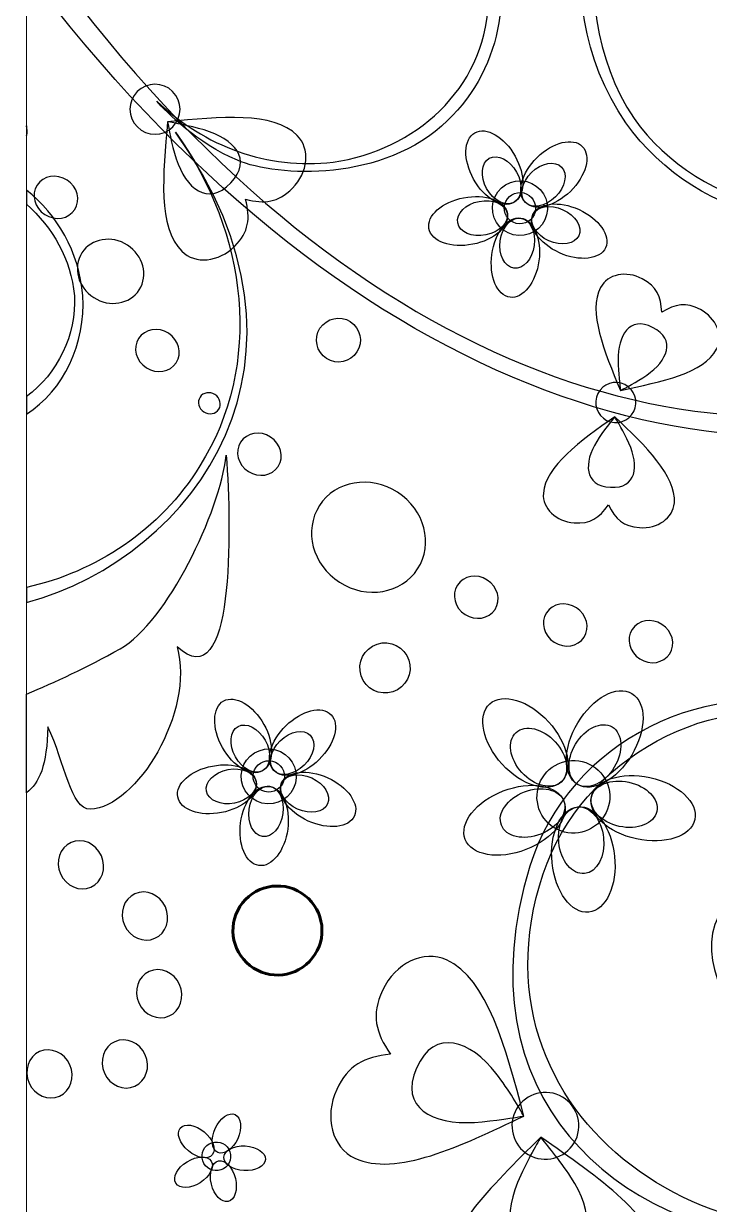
# Model space of a CAD drawing. Header units: millimetres. Extents: x -96 to 58, y -5 to 152.
# Drawn here: x -95.26 to -76.08, y 66.74 to 99.75 of the extents above; entities that cross this region are included whole.
import ezdxf

# ---------------------------------------------------------------- set-up
doc = ezdxf.new("R2010")
doc.units = ezdxf.units.MM
doc.header["$MEASUREMENT"] = 0
doc.layers.add('Capa 1', color=7, linetype='Continuous')

msp = doc.modelspace()

# ---------------------------------------------------------------- linework, layer by layer
at = {"layer": 'Capa 1', "color": 250, "lineweight": 9}
msp.add_open_spline([(-95.1806, 149.5), (-95.1806, 149.5), (57.2195, 149.5), (57.2195, 149.5), (57.2195, 149.5), (57.2195, 149.5), (57.2195, -2.9001), (57.2195, -2.9001), (57.2195, -2.9001), (57.2195, -2.9001), (-95.1806, -2.9001), (-95.1806, -2.9001), (-95.1806, -2.9001), (-95.1806, -2.9001), (-95.1806, 149.5), (-95.1806, 149.5)], degree=3, knots=[0, 0, 0, 0, 0.2, 0.2, 0.2, 0.2, 0.4, 0.4, 0.4, 0.4, 0.6, 0.6, 0.6, 0.6, 1, 1, 1, 1], dxfattribs=at)
at = {"layer": 'Capa 1'}
for points, knots in [([(-95.1806, 101.2251), (-86.5589, 89.7345), (-75.6275, 85.7943), (-67.3298, 89.6195), (-67.3298, 89.6195), (-54.6221, 95.5185), (-63.5766, 115.4191), (-76.0977, 107.6342), (-76.0977, 107.6342), (-79.6681, 105.4144), (-80.8367, 100.5465), (-78.4187, 96.9745), (-78.4187, 96.9745), (-76.3836, 94.1435), (-72.3474, 93.2079), (-69.5934, 95.6457), (-69.5934, 95.6457), (-67.7291, 97.3921), (-67.3041, 100.495), (-69.4173, 102.2124), (-69.4173, 102.2124), (-70.6832, 103.1813), (-72.8666, 103.2319), (-73.5878, 101.547), (-73.5878, 101.547), (-73.8413, 100.8969), (-73.6453, 99.6402), (-72.7006, 99.787), (-72.7006, 99.787), (-72.5263, 99.823), (-72.3878, 99.918), (-72.3071, 100.0786), (-72.3071, 100.0786), (-72.971, 99.7133), (-73.3153, 100.6287), (-73.1877, 101.1412), (-73.1877, 101.1412), (-72.7627, 102.6194), (-70.854, 102.5562), (-69.8329, 101.8118), (-69.8329, 101.8118), (-67.9354, 100.3387), (-68.201, 97.273), (-69.8269, 95.757), (-69.8269, 95.757), (-72.3397, 93.5454), (-76.3805, 94.5164), (-78.1901, 97.0998), (-78.1901, 97.0998), (-80.3927, 100.4421), (-79.2161, 105.3057), (-75.9686, 107.4468), (-75.9686, 107.4468), (-68.4987, 112.2001), (-60.3328, 104.4454), (-62.1682, 96.9104), (-62.1682, 96.9104), (-62.9146, 93.6129), (-65.4, 91.1373), (-68.4509, 89.7784), (-68.4509, 89.7784), (-77.1663, 86.5843), (-87.2945, 90.9618), (-95.1806, 102.2645), (-95.1806, 102.2645), (-95.1806, 102.2645), (-95.1806, 101.2251), (-95.1806, 101.2251)], [0, 0, 0, 0, 0.0555556, 0.0555556, 0.0555556, 0.0555556, 0.1111111, 0.1111111, 0.1111111, 0.1111111, 0.1666667, 0.1666667, 0.1666667, 0.1666667, 0.2222222, 0.2222222, 0.2222222, 0.2222222, 0.2777778, 0.2777778, 0.2777778, 0.2777778, 0.3333333, 0.3333333, 0.3333333, 0.3333333, 0.3888889, 0.3888889, 0.3888889, 0.3888889, 0.4444444, 0.4444444, 0.4444444, 0.4444444, 0.5, 0.5, 0.5, 0.5, 0.5555556, 0.5555556, 0.5555556, 0.5555556, 0.6111111, 0.6111111, 0.6111111, 0.6111111, 0.6666667, 0.6666667, 0.6666667, 0.6666667, 0.7222222, 0.7222222, 0.7222222, 0.7222222, 0.7777778, 0.7777778, 0.7777778, 0.7777778, 0.8333333, 0.8333333, 0.8333333, 0.8333333, 0.8888889, 0.8888889, 0.8888889, 0.8888889, 1, 1, 1, 1]), ([(-85.4331, 102.8299), (-85.4987, 101.5186), (-87.1793, 101.0657), (-87.1206, 102.4549), (-87.1206, 102.4549), (-86.9553, 103.5895), (-85.6648, 103.9961), (-84.6771, 103.7883), (-84.6771, 103.7883), (-83.0916, 103.4046), (-82.2266, 101.8578), (-82.2586, 100.3004), (-82.2586, 100.3004), (-82.3744, 97.9136), (-84.3197, 96.2044), (-86.6036, 95.879), (-86.6036, 95.879), (-88.45, 95.6675), (-90.1876, 96.3157), (-91.5322, 97.5807), (-91.5322, 97.5807), (-91.2734, 97.2856), (-90.3979, 96.3981), (-89.2799, 95.9296), (-89.2799, 95.9296), (-88.1621, 95.4607), (-85.2002, 95.2979), (-83.4042, 97.0395), (-83.4042, 97.0395), (-81.8628, 98.5347), (-81.3762, 100.9289), (-82.6453, 102.7654), (-82.6453, 102.7654), (-83.5171, 103.9535), (-85.1424, 104.6254), (-86.4994, 103.8235), (-86.4994, 103.8235), (-87.8296, 103.4421), (-88.5982, 100.803), (-86.6281, 100.1173), (-86.6281, 100.1173), (-85.5908, 99.7567), (-84.908, 100.3608), (-84.7226, 100.9547), (-84.7226, 100.9547), (-84.4988, 101.6716), (-85.0289, 102.58), (-85.4331, 102.8299)], [0, 0, 0, 0, 0.0769231, 0.0769231, 0.0769231, 0.0769231, 0.1538462, 0.1538462, 0.1538462, 0.1538462, 0.2307692, 0.2307692, 0.2307692, 0.2307692, 0.3076923, 0.3076923, 0.3076923, 0.3076923, 0.3846154, 0.3846154, 0.3846154, 0.3846154, 0.4615385, 0.4615385, 0.4615385, 0.4615385, 0.5384615, 0.5384615, 0.5384615, 0.5384615, 0.6153846, 0.6153846, 0.6153846, 0.6153846, 0.6923077, 0.6923077, 0.6923077, 0.6923077, 0.7692308, 0.7692308, 0.7692308, 0.7692308, 0.8461538, 0.8461538, 0.8461538, 0.8461538, 1, 1, 1, 1]), ([(-91.0878, 96.8633), (-91.3602, 96.5897), (-91.8031, 96.5884), (-92.0765, 96.8609), (-92.0765, 96.8609), (-92.3501, 97.1338), (-92.3511, 97.5764), (-92.0787, 97.8499), (-92.0787, 97.8499), (-91.8061, 98.1238), (-91.3633, 98.1245), (-91.0896, 97.8517), (-91.0896, 97.8517), (-90.8162, 97.5797), (-90.8152, 97.1365), (-91.0878, 96.8633)], [0, 0, 0, 0, 0.2, 0.2, 0.2, 0.2, 0.4, 0.4, 0.4, 0.4, 0.6, 0.6, 0.6, 0.6, 1, 1, 1, 1]), ([(-89.0516, 94.8388), (-88.918, 94.3021), (-88.9519, 93.9328), (-89.355, 93.5278), (-89.355, 93.5278), (-89.7999, 93.0815), (-90.4616, 93.0181), (-90.8317, 93.3862), (-90.8317, 93.3862), (-91.5022, 94.0544), (-91.3664, 95.5315), (-91.2308, 97.0088), (-91.2308, 97.0088), (-89.7541, 97.1506), (-88.2774, 97.2922), (-87.6069, 96.6245), (-87.6069, 96.6245), (-87.2368, 96.2561), (-87.2975, 95.5939), (-87.7426, 95.1471), (-87.7426, 95.1471), (-88.1458, 94.7426), (-88.5148, 94.707), (-89.0516, 94.8388)], [0, 0, 0, 0, 0.1428571, 0.1428571, 0.1428571, 0.1428571, 0.2857143, 0.2857143, 0.2857143, 0.2857143, 0.4285714, 0.4285714, 0.4285714, 0.4285714, 0.5714286, 0.5714286, 0.5714286, 0.5714286, 0.7142857, 0.7142857, 0.7142857, 0.7142857, 1, 1, 1, 1]), ([(-95.1806, 96.8935), (-95.1491, 96.8059), (-95.1477, 96.7111), (-95.1806, 96.6253), (-95.1806, 96.6253), (-95.1806, 96.6253), (-95.1806, 96.8935), (-95.1806, 96.8935)], [0, 0, 0, 0, 0.3333333, 0.3333333, 0.3333333, 0.3333333, 1, 1, 1, 1]), ([(-95.1806, 83.9867), (-93.2477, 84.4215), (-91.4353, 85.5826), (-90.3286, 87.3886), (-90.3286, 87.3886), (-88.5487, 90.1998), (-88.9862, 93.9088), (-91.0101, 96.7124), (-91.0101, 96.7124), (-86.4641, 90.3868), (-90.4473, 84.8415), (-95.1806, 83.5697), (-95.1806, 83.5697), (-95.1806, 83.5697), (-95.1806, 83.9867), (-95.1806, 83.9867)], [0, 0, 0, 0, 0.2, 0.2, 0.2, 0.2, 0.4, 0.4, 0.4, 0.4, 0.6, 0.6, 0.6, 0.6, 1, 1, 1, 1]), ([(-89.4656, 95.2972), (-90.1106, 94.6223), (-90.7272, 95.1491), (-90.989, 95.9702), (-90.989, 95.9702), (-91.1264, 96.4003), (-91.2001, 96.828), (-91.2308, 97.0088), (-91.2308, 97.0088), (-91.05, 96.972), (-90.6349, 96.9033), (-90.2123, 96.7782), (-90.2123, 96.7782), (-89.3769, 96.5319), (-88.8347, 95.9571), (-89.4656, 95.2972)], [0, 0, 0, 0, 0.2, 0.2, 0.2, 0.2, 0.4, 0.4, 0.4, 0.4, 0.6, 0.6, 0.6, 0.6, 1, 1, 1, 1]), ([(-82.6384, 96.701), (-82.9585, 96.5228), (-82.9747, 95.941), (-82.6748, 95.4021), (-82.6748, 95.4021), (-82.3746, 94.863), (-81.8719, 94.5701), (-81.5519, 94.7485), (-81.5519, 94.7485), (-81.2316, 94.9265), (-81.2154, 95.508), (-81.5155, 96.0472), (-81.5155, 96.0472), (-81.8156, 96.5863), (-82.3184, 96.8789), (-82.6384, 96.701)], [0, 0, 0, 0, 0.2, 0.2, 0.2, 0.2, 0.4, 0.4, 0.4, 0.4, 0.6, 0.6, 0.6, 0.6, 1, 1, 1, 1]), ([(-79.6357, 96.3174), (-79.8919, 96.5793), (-80.4572, 96.4416), (-80.898, 96.01), (-80.898, 96.01), (-81.3389, 95.5786), (-81.4888, 95.0163), (-81.2326, 94.7545), (-81.2326, 94.7545), (-80.9763, 94.493), (-80.4111, 94.6303), (-79.9701, 95.0618), (-79.9701, 95.0618), (-79.5292, 95.4937), (-79.3795, 96.0555), (-79.6357, 96.3174)], [0, 0, 0, 0, 0.2, 0.2, 0.2, 0.2, 0.4, 0.4, 0.4, 0.4, 0.6, 0.6, 0.6, 0.6, 1, 1, 1, 1]), ([(-82.2361, 95.9866), (-82.4665, 95.858), (-82.4997, 95.4777), (-82.3098, 95.1368), (-82.3098, 95.1368), (-82.1203, 94.7964), (-81.7795, 94.6239), (-81.5491, 94.7519), (-81.5491, 94.7519), (-81.3188, 94.8801), (-81.2859, 95.2608), (-81.4756, 95.6013), (-81.4756, 95.6013), (-81.6652, 95.942), (-82.0059, 96.1148), (-82.2361, 95.9866)], [0, 0, 0, 0, 0.2, 0.2, 0.2, 0.2, 0.4, 0.4, 0.4, 0.4, 0.6, 0.6, 0.6, 0.6, 1, 1, 1, 1]), ([(-80.219, 95.7415), (-80.4032, 95.9296), (-80.7788, 95.8609), (-81.0577, 95.5882), (-81.0577, 95.5882), (-81.3364, 95.3159), (-81.4129, 94.9414), (-81.2284, 94.753), (-81.2284, 94.753), (-81.0441, 94.5646), (-80.6686, 94.6331), (-80.3897, 94.9058), (-80.3897, 94.9058), (-80.111, 95.1788), (-80.0346, 95.5527), (-80.219, 95.7415)], [0, 0, 0, 0, 0.2, 0.2, 0.2, 0.2, 0.4, 0.4, 0.4, 0.4, 0.6, 0.6, 0.6, 0.6, 1, 1, 1, 1]), ([(-94.6629, 94.4128), (-94.9535, 94.5997), (-95.0498, 94.9671), (-94.8786, 95.2333), (-94.8786, 95.2333), (-94.7073, 95.4992), (-94.3328, 95.563), (-94.0424, 95.3758), (-94.0424, 95.3758), (-93.7521, 95.1891), (-93.6554, 94.8217), (-93.8268, 94.5559), (-93.8268, 94.5559), (-93.9981, 94.2896), (-94.3727, 94.2256), (-94.6629, 94.4128)], [0, 0, 0, 0, 0.2, 0.2, 0.2, 0.2, 0.4, 0.4, 0.4, 0.4, 0.6, 0.6, 0.6, 0.6, 1, 1, 1, 1]), ([(-95.1806, 89.329), (-94.3095, 89.9551), (-93.7679, 91.0638), (-93.8368, 92.1395), (-93.8368, 92.1395), (-93.9332, 93.1797), (-94.4462, 94.0577), (-95.1806, 94.7008), (-95.1806, 94.7008), (-95.1806, 94.7008), (-95.1806, 95.0952), (-95.1806, 95.0952), (-95.1806, 95.0952), (-94.3153, 94.4018), (-93.7124, 93.392), (-93.6002, 92.1446), (-93.6002, 92.1446), (-93.519, 90.8217), (-94.1314, 89.4994), (-95.1806, 88.8288), (-95.1806, 88.8288), (-95.1806, 88.8288), (-95.1806, 89.329), (-95.1806, 89.329)], [0, 0, 0, 0, 0.1428571, 0.1428571, 0.1428571, 0.1428571, 0.2857143, 0.2857143, 0.2857143, 0.2857143, 0.4285714, 0.4285714, 0.4285714, 0.4285714, 0.5714286, 0.5714286, 0.5714286, 0.5714286, 0.7142857, 0.7142857, 0.7142857, 0.7142857, 1, 1, 1, 1]), ([(-81.4134, 93.8244), (-80.9897, 93.806), (-80.631, 94.1334), (-80.6121, 94.5572), (-80.6121, 94.5572), (-80.5933, 94.9809), (-80.9213, 95.3397), (-81.3449, 95.3584), (-81.3449, 95.3584), (-81.7683, 95.3776), (-82.1274, 95.0493), (-82.1462, 94.6257), (-82.1462, 94.6257), (-82.1651, 94.2023), (-81.837, 93.8432), (-81.4134, 93.8244)], [0, 0, 0, 0, 0.2, 0.2, 0.2, 0.2, 0.4, 0.4, 0.4, 0.4, 0.6, 0.6, 0.6, 0.6, 1, 1, 1, 1]), ([(-83.9236, 94.0193), (-83.854, 93.6599), (-83.3064, 93.4634), (-82.7008, 93.5808), (-82.7008, 93.5808), (-82.095, 93.6982), (-81.6605, 94.0851), (-81.7302, 94.4448), (-81.7302, 94.4448), (-81.8, 94.8043), (-82.3475, 95.0003), (-82.9531, 94.883), (-82.9531, 94.883), (-83.5588, 94.766), (-83.9934, 94.3792), (-83.9236, 94.0193)], [0, 0, 0, 0, 0.2, 0.2, 0.2, 0.2, 0.4, 0.4, 0.4, 0.4, 0.6, 0.6, 0.6, 0.6, 1, 1, 1, 1]), ([(-83.1196, 94.1794), (-83.0694, 93.9207), (-82.7182, 93.7708), (-82.3352, 93.8449), (-82.3352, 93.8449), (-81.9524, 93.9195), (-81.6824, 94.1892), (-81.7325, 94.4482), (-81.7325, 94.4482), (-81.7828, 94.7071), (-82.1341, 94.8567), (-82.517, 94.7822), (-82.517, 94.7822), (-82.8999, 94.7083), (-83.1697, 94.4382), (-83.1196, 94.1794)], [0, 0, 0, 0, 0.2, 0.2, 0.2, 0.2, 0.4, 0.4, 0.4, 0.4, 0.6, 0.6, 0.6, 0.6, 1, 1, 1, 1]), ([(-81.3987, 94.1538), (-81.1571, 94.1433), (-80.9523, 94.3303), (-80.9416, 94.5718), (-80.9416, 94.5718), (-80.9309, 94.8138), (-81.118, 95.018), (-81.3596, 95.0289), (-81.3596, 95.0289), (-81.6012, 95.0401), (-81.8058, 94.8526), (-81.8168, 94.6111), (-81.8168, 94.6111), (-81.8275, 94.3697), (-81.6402, 94.1649), (-81.3987, 94.1538)], [0, 0, 0, 0, 0.2, 0.2, 0.2, 0.2, 0.4, 0.4, 0.4, 0.4, 0.6, 0.6, 0.6, 0.6, 1, 1, 1, 1]), ([(-78.9832, 93.4867), (-78.832, 93.8201), (-79.1648, 94.2971), (-79.7267, 94.5521), (-79.7267, 94.5521), (-80.2885, 94.8073), (-80.8668, 94.7433), (-81.0181, 94.4099), (-81.0181, 94.4099), (-81.1696, 94.076), (-80.8366, 93.599), (-80.2748, 93.3441), (-80.2748, 93.3441), (-79.713, 93.0892), (-79.1346, 93.1529), (-78.9832, 93.4867)], [0, 0, 0, 0, 0.2, 0.2, 0.2, 0.2, 0.4, 0.4, 0.4, 0.4, 0.6, 0.6, 0.6, 0.6, 1, 1, 1, 1]), ([(-79.7316, 93.8218), (-79.6228, 94.0622), (-79.8224, 94.3873), (-80.1777, 94.5482), (-80.1777, 94.5482), (-80.5329, 94.7095), (-80.9092, 94.6454), (-81.0181, 94.4053), (-81.0181, 94.4053), (-81.1271, 94.1655), (-80.9274, 93.8401), (-80.572, 93.6786), (-80.572, 93.6786), (-80.2169, 93.5178), (-79.8404, 93.5816), (-79.7316, 93.8218)], [0, 0, 0, 0, 0.2, 0.2, 0.2, 0.2, 0.4, 0.4, 0.4, 0.4, 0.6, 0.6, 0.6, 0.6, 1, 1, 1, 1]), ([(-81.6557, 92.102), (-81.2927, 92.053), (-80.9314, 92.5087), (-80.8488, 93.12), (-80.8488, 93.12), (-80.7662, 93.7316), (-80.9937, 94.2668), (-81.3567, 94.3157), (-81.3567, 94.3157), (-81.7197, 94.3652), (-82.081, 93.9088), (-82.1637, 93.2974), (-82.1637, 93.2974), (-82.2462, 92.6866), (-82.0188, 92.1506), (-81.6557, 92.102)], [0, 0, 0, 0, 0.2, 0.2, 0.2, 0.2, 0.4, 0.4, 0.4, 0.4, 0.6, 0.6, 0.6, 0.6, 1, 1, 1, 1]), ([(-81.5499, 92.915), (-81.2888, 92.8797), (-81.0345, 93.164), (-80.9823, 93.5507), (-80.9823, 93.5507), (-80.93, 93.9375), (-81.0994, 94.2794), (-81.3607, 94.3148), (-81.3607, 94.3148), (-81.6221, 94.3503), (-81.8762, 94.065), (-81.9286, 93.6786), (-81.9286, 93.6786), (-81.9806, 93.292), (-81.8112, 92.95), (-81.5499, 92.915)], [0, 0, 0, 0, 0.2, 0.2, 0.2, 0.2, 0.4, 0.4, 0.4, 0.4, 0.6, 0.6, 0.6, 0.6, 1, 1, 1, 1]), ([(-93.2979, 92.0921), (-93.7401, 92.377), (-93.8873, 92.9366), (-93.6263, 93.3415), (-93.6263, 93.3415), (-93.3653, 93.7466), (-92.7952, 93.8441), (-92.353, 93.5591), (-92.353, 93.5591), (-91.9107, 93.2744), (-91.7638, 92.715), (-92.0247, 92.31), (-92.0247, 92.31), (-92.2855, 91.9049), (-92.8558, 91.8072), (-93.2979, 92.0921)], [0, 0, 0, 0, 0.2, 0.2, 0.2, 0.2, 0.4, 0.4, 0.4, 0.4, 0.6, 0.6, 0.6, 0.6, 1, 1, 1, 1]), ([(-77.4132, 91.6825), (-77.0323, 91.9111), (-76.7403, 91.9712), (-76.3348, 91.7563), (-76.3348, 91.7563), (-75.8868, 91.5188), (-75.6828, 91.0251), (-75.8797, 90.6541), (-75.8797, 90.6541), (-76.2361, 89.9823), (-77.4037, 89.74), (-78.5714, 89.4982), (-78.5714, 89.4982), (-79.0263, 90.6004), (-79.4813, 91.7027), (-79.125, 92.3748), (-79.125, 92.3748), (-78.9282, 92.7457), (-78.4051, 92.8541), (-77.9572, 92.6166), (-77.9572, 92.6166), (-77.5516, 92.4018), (-77.4379, 92.1257), (-77.4132, 91.6825)], [0, 0, 0, 0, 0.1428571, 0.1428571, 0.1428571, 0.1428571, 0.2857143, 0.2857143, 0.2857143, 0.2857143, 0.4285714, 0.4285714, 0.4285714, 0.4285714, 0.5714286, 0.5714286, 0.5714286, 0.5714286, 0.7142857, 0.7142857, 0.7142857, 0.7142857, 1, 1, 1, 1]), ([(-86.122, 91.4194), (-86.4075, 91.6021), (-86.7872, 91.5187), (-86.9699, 91.2334), (-86.9699, 91.2334), (-87.1529, 90.9483), (-87.0697, 90.5682), (-86.7842, 90.3854), (-86.7842, 90.3854), (-86.4989, 90.2025), (-86.1192, 90.2857), (-85.9364, 90.5712), (-85.9364, 90.5712), (-85.7535, 90.8566), (-85.8366, 91.236), (-86.122, 91.4194)], [0, 0, 0, 0, 0.2, 0.2, 0.2, 0.2, 0.4, 0.4, 0.4, 0.4, 0.6, 0.6, 0.6, 0.6, 1, 1, 1, 1]), ([(-77.6689, 91.2566), (-76.9989, 90.9193), (-77.2595, 90.3213), (-77.8294, 89.9275), (-77.8294, 89.9275), (-78.1278, 89.7215), (-78.4395, 89.564), (-78.5714, 89.4982), (-78.5714, 89.4982), (-78.5854, 89.6461), (-78.6299, 89.9813), (-78.6329, 90.3356), (-78.6329, 90.3356), (-78.639, 91.0358), (-78.3244, 91.5871), (-77.6689, 91.2566)], [0, 0, 0, 0, 0.2, 0.2, 0.2, 0.2, 0.4, 0.4, 0.4, 0.4, 0.6, 0.6, 0.6, 0.6, 1, 1, 1, 1]), ([(-91.8254, 90.1293), (-92.1159, 90.3162), (-92.2125, 90.6836), (-92.041, 90.9498), (-92.041, 90.9498), (-91.8697, 91.2158), (-91.4954, 91.2795), (-91.2048, 91.0929), (-91.2048, 91.0929), (-90.9144, 90.9056), (-90.8179, 90.5382), (-90.9891, 90.272), (-90.9891, 90.272), (-91.1605, 90.0063), (-91.535, 89.9421), (-91.8254, 90.1293)], [0, 0, 0, 0, 0.2, 0.2, 0.2, 0.2, 0.4, 0.4, 0.4, 0.4, 0.6, 0.6, 0.6, 0.6, 1, 1, 1, 1]), ([(-90.2172, 88.8984), (-90.3626, 88.9921), (-90.4108, 89.1754), (-90.3251, 89.3084), (-90.3251, 89.3084), (-90.2396, 89.4415), (-90.0522, 89.4733), (-89.9071, 89.38), (-89.9071, 89.38), (-89.7618, 89.2868), (-89.7136, 89.1029), (-89.7992, 88.9695), (-89.7992, 88.9695), (-89.8847, 88.8369), (-90.072, 88.8047), (-90.2172, 88.8984)], [0, 0, 0, 0, 0.2, 0.2, 0.2, 0.2, 0.4, 0.4, 0.4, 0.4, 0.6, 0.6, 0.6, 0.6, 1, 1, 1, 1]), ([(-78.7398, 88.5986), (-79.0494, 88.6214), (-79.2819, 88.8903), (-79.2592, 89.1999), (-79.2592, 89.1999), (-79.2366, 89.51), (-78.9671, 89.7423), (-78.6575, 89.7196), (-78.6575, 89.7196), (-78.3479, 89.6969), (-78.1153, 89.4272), (-78.1382, 89.1181), (-78.1382, 89.1181), (-78.1609, 88.8085), (-78.4303, 88.5758), (-78.7398, 88.5986)], [0, 0, 0, 0, 0.2, 0.2, 0.2, 0.2, 0.4, 0.4, 0.4, 0.4, 0.6, 0.6, 0.6, 0.6, 1, 1, 1, 1]), ([(-78.907, 86.2963), (-79.1637, 85.934), (-79.4066, 85.7613), (-79.8646, 85.7948), (-79.8646, 85.7948), (-80.3701, 85.8322), (-80.7554, 86.2017), (-80.7246, 86.6204), (-80.7246, 86.6204), (-80.6689, 87.3794), (-79.6975, 88.0706), (-78.726, 88.7621), (-78.726, 88.7621), (-77.8658, 87.9366), (-77.0056, 87.1104), (-77.0615, 86.3514), (-77.0615, 86.3514), (-77.0919, 85.9332), (-77.5274, 85.6231), (-78.0328, 85.6602), (-78.0328, 85.6602), (-78.4906, 85.6938), (-78.7059, 85.9004), (-78.907, 86.2963)], [0, 0, 0, 0, 0.1428571, 0.1428571, 0.1428571, 0.1428571, 0.2857143, 0.2857143, 0.2857143, 0.2857143, 0.4285714, 0.4285714, 0.4285714, 0.4285714, 0.5714286, 0.5714286, 0.5714286, 0.5714286, 0.7142857, 0.7142857, 0.7142857, 0.7142857, 1, 1, 1, 1]), ([(-78.8441, 86.789), (-79.5936, 86.8287), (-79.5953, 87.4808), (-79.2324, 88.0703), (-79.2324, 88.0703), (-79.0425, 88.3793), (-78.82, 88.6488), (-78.726, 88.7621), (-78.726, 88.7621), (-78.6537, 88.6325), (-78.4781, 88.3433), (-78.3328, 88.0205), (-78.3328, 88.0205), (-78.0453, 87.3822), (-78.1112, 86.7504), (-78.8441, 86.789)], [0, 0, 0, 0, 0.2, 0.2, 0.2, 0.2, 0.4, 0.4, 0.4, 0.4, 0.6, 0.6, 0.6, 0.6, 1, 1, 1, 1]), ([(-88.9736, 87.2307), (-89.2641, 87.4177), (-89.3606, 87.785), (-89.1892, 88.0509), (-89.1892, 88.0509), (-89.0181, 88.3168), (-88.6434, 88.3809), (-88.3531, 88.194), (-88.3531, 88.194), (-88.0626, 88.0068), (-87.966, 87.6393), (-88.1374, 87.3735), (-88.1374, 87.3735), (-88.3087, 87.1075), (-88.6831, 87.0432), (-88.9736, 87.2307)], [0, 0, 0, 0, 0.2, 0.2, 0.2, 0.2, 0.4, 0.4, 0.4, 0.4, 0.6, 0.6, 0.6, 0.6, 1, 1, 1, 1]), ([(-89.5902, 87.6824), (-89.7747, 86.0955), (-91.2355, 83.0269), (-92.5588, 82.2751), (-92.5588, 82.2751), (-93.495, 81.7429), (-94.3728, 81.3484), (-95.1806, 81.0085), (-95.1806, 81.0085), (-95.1806, 81.0085), (-95.1806, 78.2498), (-95.1806, 78.2498), (-95.1806, 78.2498), (-94.8171, 78.5071), (-94.6007, 79.0235), (-94.5792, 80.094), (-94.5792, 80.094), (-94.1035, 79.1045), (-93.9382, 77.7741), (-93.3933, 77.7912), (-93.3933, 77.7912), (-92.1025, 77.8325), (-90.468, 80.5133), (-90.9633, 82.3244), (-90.9633, 82.3244), (-89.3577, 80.8655), (-89.4377, 85.5767), (-89.5902, 87.6824)], [0, 0, 0, 0, 0.125, 0.125, 0.125, 0.125, 0.25, 0.25, 0.25, 0.25, 0.375, 0.375, 0.375, 0.375, 0.5, 0.5, 0.5, 0.5, 0.625, 0.625, 0.625, 0.625, 0.75, 0.75, 0.75, 0.75, 1, 1, 1, 1]), ([(-86.423, 84.1343), (-87.1813, 84.6231), (-87.4333, 85.5819), (-86.986, 86.2765), (-86.986, 86.2765), (-86.5387, 86.9712), (-85.5609, 87.1382), (-84.8028, 86.6496), (-84.8028, 86.6496), (-84.0445, 86.1612), (-83.7923, 85.202), (-84.2399, 84.5075), (-84.2399, 84.5075), (-84.6871, 83.8131), (-85.6648, 83.6457), (-86.423, 84.1343)], [0, 0, 0, 0, 0.2, 0.2, 0.2, 0.2, 0.4, 0.4, 0.4, 0.4, 0.6, 0.6, 0.6, 0.6, 1, 1, 1, 1]), ([(-82.9126, 83.2336), (-83.2031, 83.4205), (-83.2998, 83.7877), (-83.1283, 84.0538), (-83.1283, 84.0538), (-82.9571, 84.3201), (-82.5827, 84.3838), (-82.2922, 84.1969), (-82.2922, 84.1969), (-82.0017, 84.0099), (-81.905, 83.6426), (-82.0765, 83.3761), (-82.0765, 83.3761), (-82.2478, 83.1102), (-82.6223, 83.0464), (-82.9126, 83.2336)], [0, 0, 0, 0, 0.2, 0.2, 0.2, 0.2, 0.4, 0.4, 0.4, 0.4, 0.6, 0.6, 0.6, 0.6, 1, 1, 1, 1]), ([(-80.4225, 82.4577), (-80.713, 82.6451), (-80.8095, 83.0121), (-80.6382, 83.2785), (-80.6382, 83.2785), (-80.4668, 83.5446), (-80.0922, 83.6082), (-79.8019, 83.421), (-79.8019, 83.421), (-79.5115, 83.2342), (-79.4149, 82.8664), (-79.5864, 82.6005), (-79.5864, 82.6005), (-79.7576, 82.3347), (-80.1321, 82.2708), (-80.4225, 82.4577)], [0, 0, 0, 0, 0.2, 0.2, 0.2, 0.2, 0.4, 0.4, 0.4, 0.4, 0.6, 0.6, 0.6, 0.6, 1, 1, 1, 1]), ([(-78.028, 81.9936), (-78.3183, 82.1805), (-78.4148, 82.5481), (-78.2436, 82.814), (-78.2436, 82.814), (-78.0723, 83.08), (-77.6977, 83.1437), (-77.4074, 82.9568), (-77.4074, 82.9568), (-77.1169, 82.7701), (-77.0202, 82.4025), (-77.1917, 82.1366), (-77.1917, 82.1366), (-77.3631, 81.8706), (-77.7376, 81.8063), (-78.028, 81.9936)], [0, 0, 0, 0, 0.2, 0.2, 0.2, 0.2, 0.4, 0.4, 0.4, 0.4, 0.6, 0.6, 0.6, 0.6, 1, 1, 1, 1]), ([(-85.8192, 81.5181), (-85.6971, 81.1498), (-85.2993, 80.9503), (-84.9312, 81.0725), (-84.9312, 81.0725), (-84.5631, 81.1949), (-84.3637, 81.5923), (-84.4858, 81.9603), (-84.4858, 81.9603), (-84.608, 82.3287), (-85.0057, 82.5281), (-85.3737, 82.4059), (-85.3737, 82.4059), (-85.7418, 82.2837), (-85.9413, 81.8862), (-85.8192, 81.5181)], [0, 0, 0, 0, 0.2, 0.2, 0.2, 0.2, 0.4, 0.4, 0.4, 0.4, 0.6, 0.6, 0.6, 0.6, 1, 1, 1, 1]), ([(-73.7979, 74.6853), (-73.6405, 75.3203), (-74.4805, 75.4038), (-74.8797, 75.1837), (-74.8797, 75.1837), (-76.0182, 74.501), (-75.5419, 72.9222), (-74.6946, 72.2362), (-74.6946, 72.2362), (-73.0443, 70.9797), (-70.6291, 71.8475), (-69.7262, 73.5407), (-69.7262, 73.5407), (-68.4388, 76.1286), (-70.1451, 79.27), (-72.7029, 80.2059), (-72.7029, 80.2059), (-75.9795, 81.301), (-79.6649, 79.1676), (-80.7297, 75.9833), (-80.7297, 75.9833), (-83.1085, 68.8447), (-75.0331, 63.9716), (-69.1815, 66.9226), (-69.1815, 66.9226), (-65.8169, 68.5576), (-64.0411, 72.3632), (-64.3182, 76.2415), (-64.3182, 76.2415), (-63.275, 61.19), (-85.0647, 63.3185), (-81.1002, 76.1946), (-81.1002, 76.1946), (-80.032, 79.6641), (-76.0832, 81.6967), (-72.5655, 80.4729), (-72.5655, 80.4729), (-69.7525, 79.4044), (-68.0751, 76.2446), (-69.4969, 73.4056), (-69.4969, 73.4056), (-70.5398, 71.4627), (-73.034, 70.4185), (-74.9364, 71.7997), (-74.9364, 71.7997), (-76.0256, 72.6412), (-76.5527, 74.4513), (-75.3073, 75.427), (-75.3073, 75.427), (-74.821, 75.7829), (-73.7298, 75.899), (-73.6422, 75.0781), (-73.6422, 75.0781), (-73.6333, 74.925), (-73.6819, 74.7882), (-73.7979, 74.6853)], [0, 0, 0, 0, 0.0666667, 0.0666667, 0.0666667, 0.0666667, 0.1333333, 0.1333333, 0.1333333, 0.1333333, 0.2, 0.2, 0.2, 0.2, 0.2666667, 0.2666667, 0.2666667, 0.2666667, 0.3333333, 0.3333333, 0.3333333, 0.3333333, 0.4, 0.4, 0.4, 0.4, 0.4666667, 0.4666667, 0.4666667, 0.4666667, 0.5333333, 0.5333333, 0.5333333, 0.5333333, 0.6, 0.6, 0.6, 0.6, 0.6666667, 0.6666667, 0.6666667, 0.6666667, 0.7333333, 0.7333333, 0.7333333, 0.7333333, 0.8, 0.8, 0.8, 0.8, 0.8666667, 0.8666667, 0.8666667, 0.8666667, 1, 1, 1, 1]), ([(-78.2481, 81.0234), (-78.6643, 81.2731), (-79.3422, 80.9065), (-79.7623, 80.2057), (-79.7623, 80.2057), (-80.1825, 79.5046), (-80.1858, 78.734), (-79.7694, 78.4841), (-79.7694, 78.4841), (-79.3533, 78.2354), (-78.6751, 78.6012), (-78.255, 79.3021), (-78.255, 79.3021), (-77.835, 80.0035), (-77.8319, 80.774), (-78.2481, 81.0234)], [0, 0, 0, 0, 0.2, 0.2, 0.2, 0.2, 0.4, 0.4, 0.4, 0.4, 0.6, 0.6, 0.6, 0.6, 1, 1, 1, 1]), ([(-89.6631, 80.8157), (-89.9831, 80.6377), (-89.9994, 80.056), (-89.6992, 79.5167), (-89.6992, 79.5167), (-89.3994, 78.9779), (-88.8965, 78.685), (-88.5763, 78.8633), (-88.5763, 78.8633), (-88.2563, 79.0412), (-88.2401, 79.6226), (-88.5401, 80.1618), (-88.5401, 80.1618), (-88.8402, 80.7014), (-89.343, 80.9938), (-89.6631, 80.8157)], [0, 0, 0, 0, 0.2, 0.2, 0.2, 0.2, 0.4, 0.4, 0.4, 0.4, 0.6, 0.6, 0.6, 0.6, 1, 1, 1, 1]), ([(-82.2247, 80.7343), (-82.5831, 80.4079), (-82.4274, 79.6527), (-81.8767, 79.0488), (-81.8767, 79.0488), (-81.3262, 78.4451), (-80.5891, 78.2202), (-80.2305, 78.5474), (-80.2305, 78.5474), (-79.8721, 78.8743), (-80.0276, 79.6289), (-80.5782, 80.2328), (-80.5782, 80.2328), (-81.1289, 80.8369), (-81.8661, 81.0614), (-82.2247, 80.7343)], [0, 0, 0, 0, 0.2, 0.2, 0.2, 0.2, 0.4, 0.4, 0.4, 0.4, 0.6, 0.6, 0.6, 0.6, 1, 1, 1, 1]), ([(-86.6603, 80.4325), (-86.9164, 80.6942), (-87.4818, 80.5562), (-87.9228, 80.1246), (-87.9228, 80.1246), (-88.3636, 79.6931), (-88.5133, 79.131), (-88.2573, 78.8691), (-88.2573, 78.8691), (-88.001, 78.6074), (-87.4358, 78.7451), (-86.9947, 79.1767), (-86.9947, 79.1767), (-86.5538, 79.6084), (-86.404, 80.1701), (-86.6603, 80.4325)], [0, 0, 0, 0, 0.2, 0.2, 0.2, 0.2, 0.4, 0.4, 0.4, 0.4, 0.6, 0.6, 0.6, 0.6, 1, 1, 1, 1]), ([(-89.2609, 80.1013), (-89.4912, 79.9731), (-89.5241, 79.5926), (-89.3345, 79.2517), (-89.3345, 79.2517), (-89.1448, 78.9111), (-88.8041, 78.7383), (-88.5736, 78.8665), (-88.5736, 78.8665), (-88.3435, 78.995), (-88.3106, 79.3751), (-88.5001, 79.7159), (-88.5001, 79.7159), (-88.6899, 80.057), (-89.0305, 80.2293), (-89.2609, 80.1013)], [0, 0, 0, 0, 0.2, 0.2, 0.2, 0.2, 0.4, 0.4, 0.4, 0.4, 0.6, 0.6, 0.6, 0.6, 1, 1, 1, 1]), ([(-78.8018, 80.0894), (-79.1014, 80.2688), (-79.5597, 80.0545), (-79.8253, 79.6115), (-79.8253, 79.6115), (-80.0909, 79.1684), (-80.0632, 78.6633), (-79.7638, 78.4838), (-79.7638, 78.4838), (-79.4642, 78.3044), (-79.006, 78.5182), (-78.7404, 78.9613), (-78.7404, 78.9613), (-78.4747, 79.4048), (-78.5022, 79.9094), (-78.8018, 80.0894)], [0, 0, 0, 0, 0.2, 0.2, 0.2, 0.2, 0.4, 0.4, 0.4, 0.4, 0.6, 0.6, 0.6, 0.6, 1, 1, 1, 1]), ([(-87.2436, 79.8556), (-87.4279, 80.0443), (-87.8034, 79.9758), (-88.0823, 79.7028), (-88.0823, 79.7028), (-88.3609, 79.4302), (-88.4375, 79.0559), (-88.2532, 78.8676), (-88.2532, 78.8676), (-88.0689, 78.6795), (-87.6931, 78.7477), (-87.4145, 79.0205), (-87.4145, 79.0205), (-87.1356, 79.2936), (-87.0591, 79.6673), (-87.2436, 79.8556)], [0, 0, 0, 0, 0.2, 0.2, 0.2, 0.2, 0.4, 0.4, 0.4, 0.4, 0.6, 0.6, 0.6, 0.6, 1, 1, 1, 1]), ([(-81.489, 79.9356), (-81.7472, 79.7002), (-81.6741, 79.1996), (-81.3259, 78.8176), (-81.3259, 78.8176), (-80.9778, 78.4362), (-80.4862, 78.317), (-80.2281, 78.5525), (-80.2281, 78.5525), (-79.9701, 78.7882), (-80.0432, 79.2884), (-80.3913, 79.6701), (-80.3913, 79.6701), (-80.7394, 80.0519), (-81.231, 80.171), (-81.489, 79.9356)], [0, 0, 0, 0, 0.2, 0.2, 0.2, 0.2, 0.4, 0.4, 0.4, 0.4, 0.6, 0.6, 0.6, 0.6, 1, 1, 1, 1]), ([(-88.4381, 77.9393), (-88.0145, 77.9203), (-87.6555, 78.2483), (-87.6366, 78.6719), (-87.6366, 78.6719), (-87.6177, 79.0956), (-87.9459, 79.4543), (-88.3695, 79.4732), (-88.3695, 79.4732), (-88.7931, 79.4927), (-89.1519, 79.1642), (-89.1708, 78.7403), (-89.1708, 78.7403), (-89.19, 78.3169), (-88.8617, 77.9578), (-88.4381, 77.9393)], [0, 0, 0, 0, 0.2, 0.2, 0.2, 0.2, 0.4, 0.4, 0.4, 0.4, 0.6, 0.6, 0.6, 0.6, 1, 1, 1, 1]), ([(-79.4434, 79.0531), (-79.9491, 79.2978), (-80.5573, 79.0857), (-80.8019, 78.58), (-80.8019, 78.58), (-81.0465, 78.0744), (-80.8343, 77.4658), (-80.3287, 77.2217), (-80.3287, 77.2217), (-79.8231, 76.9775), (-79.2148, 77.1891), (-78.9703, 77.6948), (-78.9703, 77.6948), (-78.7258, 78.2004), (-78.9378, 78.8087), (-79.4434, 79.0531)], [0, 0, 0, 0, 0.2, 0.2, 0.2, 0.2, 0.4, 0.4, 0.4, 0.4, 0.6, 0.6, 0.6, 0.6, 1, 1, 1, 1]), ([(-90.9485, 78.1342), (-90.8788, 77.7744), (-90.3311, 77.578), (-89.7253, 77.6953), (-89.7253, 77.6953), (-89.1196, 77.8131), (-88.685, 78.1996), (-88.7548, 78.5591), (-88.7548, 78.5591), (-88.8245, 78.919), (-89.372, 79.1155), (-89.9778, 78.9978), (-89.9778, 78.9978), (-90.5835, 78.8805), (-91.0181, 78.4936), (-90.9485, 78.1342)], [0, 0, 0, 0, 0.2, 0.2, 0.2, 0.2, 0.4, 0.4, 0.4, 0.4, 0.6, 0.6, 0.6, 0.6, 1, 1, 1, 1]), ([(-90.1443, 78.2939), (-90.0941, 78.0352), (-89.7428, 77.8857), (-89.3599, 77.9598), (-89.3599, 77.9598), (-88.9769, 78.0338), (-88.707, 78.3038), (-88.7572, 78.5628), (-88.7572, 78.5628), (-88.8075, 78.8218), (-89.1587, 78.9716), (-89.5417, 78.8972), (-89.5417, 78.8972), (-89.9244, 78.8231), (-90.1943, 78.5529), (-90.1443, 78.2939)], [0, 0, 0, 0, 0.2, 0.2, 0.2, 0.2, 0.4, 0.4, 0.4, 0.4, 0.6, 0.6, 0.6, 0.6, 1, 1, 1, 1]), ([(-88.4233, 78.2689), (-88.1816, 78.2578), (-87.9771, 78.445), (-87.9662, 78.6868), (-87.9662, 78.6868), (-87.9555, 78.9281), (-88.1427, 79.1329), (-88.3842, 79.1438), (-88.3842, 79.1438), (-88.6258, 79.1545), (-88.8305, 78.9673), (-88.8413, 78.7257), (-88.8413, 78.7257), (-88.852, 78.4838), (-88.6649, 78.2795), (-88.4233, 78.2689)], [0, 0, 0, 0, 0.2, 0.2, 0.2, 0.2, 0.4, 0.4, 0.4, 0.4, 0.6, 0.6, 0.6, 0.6, 1, 1, 1, 1]), ([(-86.0079, 77.6014), (-85.8566, 77.9347), (-86.1897, 78.412), (-86.7514, 78.667), (-86.7514, 78.667), (-87.3132, 78.9218), (-87.8916, 78.8582), (-88.0428, 78.5245), (-88.0428, 78.5245), (-88.1941, 78.1909), (-87.8613, 77.7137), (-87.2995, 77.4589), (-87.2995, 77.4589), (-86.7375, 77.2041), (-86.1592, 77.2678), (-86.0079, 77.6014)], [0, 0, 0, 0, 0.2, 0.2, 0.2, 0.2, 0.4, 0.4, 0.4, 0.4, 0.6, 0.6, 0.6, 0.6, 1, 1, 1, 1]), ([(-86.7562, 77.9367), (-86.6473, 78.1766), (-86.8473, 78.5016), (-87.2022, 78.6627), (-87.2022, 78.6627), (-87.5575, 78.8241), (-87.9339, 78.7603), (-88.0428, 78.5202), (-88.0428, 78.5202), (-88.1516, 78.2802), (-87.9521, 77.9546), (-87.5969, 77.7935), (-87.5969, 77.7935), (-87.2415, 77.6323), (-86.8651, 77.6965), (-86.7562, 77.9367)], [0, 0, 0, 0, 0.2, 0.2, 0.2, 0.2, 0.4, 0.4, 0.4, 0.4, 0.6, 0.6, 0.6, 0.6, 1, 1, 1, 1]), ([(-82.9102, 76.9479), (-82.7353, 76.4955), (-81.9752, 76.3674), (-81.213, 76.6622), (-81.213, 76.6622), (-80.4508, 76.957), (-79.9746, 77.5632), (-80.1497, 78.0156), (-80.1497, 78.0156), (-80.3247, 78.4683), (-81.0847, 78.596), (-81.8469, 78.3013), (-81.8469, 78.3013), (-82.609, 78.007), (-83.0853, 77.4003), (-82.9102, 76.9479)], [0, 0, 0, 0, 0.2, 0.2, 0.2, 0.2, 0.4, 0.4, 0.4, 0.4, 0.6, 0.6, 0.6, 0.6, 1, 1, 1, 1]), ([(-76.49, 77.5041), (-76.3869, 77.978), (-76.9509, 78.503), (-77.7493, 78.6767), (-77.7493, 78.6767), (-78.5478, 78.8505), (-79.2791, 78.6069), (-79.3822, 78.1327), (-79.3822, 78.1327), (-79.4853, 77.6589), (-78.9212, 77.1333), (-78.1227, 76.9595), (-78.1227, 76.9595), (-77.3242, 76.786), (-76.5931, 77.0297), (-76.49, 77.5041)], [0, 0, 0, 0, 0.2, 0.2, 0.2, 0.2, 0.4, 0.4, 0.4, 0.4, 0.6, 0.6, 0.6, 0.6, 1, 1, 1, 1]), ([(-77.5524, 77.7296), (-77.4782, 78.0711), (-77.8274, 78.436), (-78.3322, 78.5462), (-78.3322, 78.5462), (-78.8372, 78.6563), (-79.3066, 78.4684), (-79.3808, 78.1269), (-79.3808, 78.1269), (-79.4552, 77.7859), (-79.106, 77.4201), (-78.6011, 77.3104), (-78.6011, 77.3104), (-78.0963, 77.2009), (-77.6265, 77.3883), (-77.5524, 77.7296)], [0, 0, 0, 0, 0.2, 0.2, 0.2, 0.2, 0.4, 0.4, 0.4, 0.4, 0.6, 0.6, 0.6, 0.6, 1, 1, 1, 1]), ([(-88.6804, 76.2165), (-88.3174, 76.1673), (-87.9559, 76.6233), (-87.8734, 77.2349), (-87.8734, 77.2349), (-87.7909, 77.8462), (-88.0183, 78.3817), (-88.3814, 78.4306), (-88.3814, 78.4306), (-88.7443, 78.48), (-89.1057, 78.0239), (-89.1883, 77.4121), (-89.1883, 77.4121), (-89.2707, 76.8009), (-89.0434, 76.2652), (-88.6804, 76.2165)], [0, 0, 0, 0, 0.2, 0.2, 0.2, 0.2, 0.4, 0.4, 0.4, 0.4, 0.6, 0.6, 0.6, 0.6, 1, 1, 1, 1]), ([(-88.5745, 77.0293), (-88.3132, 76.9943), (-88.059, 77.2789), (-88.0069, 77.6657), (-88.0069, 77.6657), (-87.9546, 78.0524), (-88.1243, 78.3943), (-88.3854, 78.4295), (-88.3854, 78.4295), (-88.6466, 78.4648), (-88.9008, 78.1799), (-88.9531, 77.7933), (-88.9531, 77.7933), (-89.0052, 77.4067), (-88.8359, 77.0646), (-88.5745, 77.0293)], [0, 0, 0, 0, 0.2, 0.2, 0.2, 0.2, 0.4, 0.4, 0.4, 0.4, 0.6, 0.6, 0.6, 0.6, 1, 1, 1, 1]), ([(-81.8992, 77.345), (-81.7732, 77.019), (-81.2804, 76.9061), (-80.7983, 77.0923), (-80.7983, 77.0923), (-80.3164, 77.2791), (-80.0278, 77.694), (-80.1537, 78.0194), (-80.1537, 78.0194), (-80.2798, 78.3455), (-80.7727, 78.4581), (-81.2545, 78.2721), (-81.2545, 78.2721), (-81.7365, 78.0856), (-82.0253, 77.6702), (-81.8992, 77.345)], [0, 0, 0, 0, 0.2, 0.2, 0.2, 0.2, 0.4, 0.4, 0.4, 0.4, 0.6, 0.6, 0.6, 0.6, 1, 1, 1, 1]), ([(-79.4559, 74.9121), (-78.9733, 74.9616), (-78.6496, 75.6608), (-78.7331, 76.4739), (-78.7331, 76.4739), (-78.8164, 77.2864), (-79.2755, 77.9055), (-79.758, 77.8562), (-79.758, 77.8562), (-80.2407, 77.8067), (-80.5645, 77.1073), (-80.481, 76.2945), (-80.481, 76.2945), (-80.3976, 75.4815), (-79.9387, 74.8623), (-79.4559, 74.9121)], [0, 0, 0, 0, 0.2, 0.2, 0.2, 0.2, 0.4, 0.4, 0.4, 0.4, 0.6, 0.6, 0.6, 0.6, 1, 1, 1, 1]), ([(-79.572, 75.9918), (-79.2248, 76.0276), (-78.9856, 76.4733), (-79.0385, 76.987), (-79.0385, 76.987), (-79.0911, 77.501), (-79.4157, 77.8888), (-79.763, 77.8534), (-79.763, 77.8534), (-80.1103, 77.8181), (-80.3493, 77.3717), (-80.2964, 76.858), (-80.2964, 76.858), (-80.2437, 76.3441), (-79.9194, 75.9562), (-79.572, 75.9918)], [0, 0, 0, 0, 0.2, 0.2, 0.2, 0.2, 0.4, 0.4, 0.4, 0.4, 0.6, 0.6, 0.6, 0.6, 1, 1, 1, 1]), ([(-93.0831, 76.4913), (-92.9297, 76.147), (-93.0606, 75.7541), (-93.3755, 75.6133), (-93.3755, 75.6133), (-93.6906, 75.4729), (-94.0706, 75.6376), (-94.2242, 75.9814), (-94.2242, 75.9814), (-94.378, 76.3254), (-94.247, 76.7186), (-93.9319, 76.8591), (-93.9319, 76.8591), (-93.6168, 76.9999), (-93.2368, 76.8351), (-93.0831, 76.4913)], [0, 0, 0, 0, 0.2, 0.2, 0.2, 0.2, 0.4, 0.4, 0.4, 0.4, 0.6, 0.6, 0.6, 0.6, 1, 1, 1, 1]), ([(-91.2942, 75.0588), (-91.1407, 74.7147), (-91.2716, 74.3217), (-91.5865, 74.1809), (-91.5865, 74.1809), (-91.9017, 74.0402), (-92.2816, 74.2049), (-92.4354, 74.5486), (-92.4354, 74.5486), (-92.5889, 74.8931), (-92.458, 75.2859), (-92.143, 75.4267), (-92.143, 75.4267), (-91.8279, 75.5678), (-91.4478, 75.4024), (-91.2942, 75.0588)], [0, 0, 0, 0, 0.2, 0.2, 0.2, 0.2, 0.4, 0.4, 0.4, 0.4, 0.6, 0.6, 0.6, 0.6, 1, 1, 1, 1]), ([(-85.0015, 70.9398), (-85.4154, 71.5516), (-85.5422, 72.031), (-85.2217, 72.7238), (-85.2217, 72.7238), (-84.8679, 73.4893), (-84.0665, 73.8723), (-83.4327, 73.5793), (-83.4327, 73.5793), (-82.2846, 73.0482), (-81.7772, 71.1315), (-81.2698, 69.2142), (-81.2698, 69.2142), (-83.0591, 68.3591), (-84.8479, 67.5042), (-85.9963, 68.0345), (-85.9963, 68.0345), (-86.6301, 68.328), (-86.8573, 69.1864), (-86.5036, 69.9517), (-86.5036, 69.9517), (-86.183, 70.6449), (-85.7358, 70.8584), (-85.0015, 70.9398)], [0, 0, 0, 0, 0.1428571, 0.1428571, 0.1428571, 0.1428571, 0.2857143, 0.2857143, 0.2857143, 0.2857143, 0.4285714, 0.4285714, 0.4285714, 0.4285714, 0.5714286, 0.5714286, 0.5714286, 0.5714286, 0.7142857, 0.7142857, 0.7142857, 0.7142857, 1, 1, 1, 1]), ([(-90.8958, 72.8877), (-90.7423, 72.544), (-90.8733, 72.1506), (-91.1881, 72.0097), (-91.1881, 72.0097), (-91.5033, 71.8693), (-91.8834, 72.0341), (-92.037, 72.3781), (-92.037, 72.3781), (-92.1907, 72.722), (-92.0596, 73.1151), (-91.7447, 73.2556), (-91.7447, 73.2556), (-91.4296, 73.3969), (-91.0495, 73.2318), (-90.8958, 72.8877)], [0, 0, 0, 0, 0.2, 0.2, 0.2, 0.2, 0.4, 0.4, 0.4, 0.4, 0.6, 0.6, 0.6, 0.6, 1, 1, 1, 1]), ([(-84.2715, 70.5539), (-83.7713, 71.6971), (-82.7554, 71.3183), (-82.0501, 70.4076), (-82.0501, 70.4076), (-81.6803, 69.931), (-81.3912, 69.4268), (-81.2698, 69.2142), (-81.2698, 69.2142), (-81.5137, 69.1777), (-82.0665, 69.0737), (-82.6544, 69.0365), (-82.6544, 69.0365), (-83.8163, 68.9628), (-84.7607, 69.4354), (-84.2715, 70.5539)], [0, 0, 0, 0, 0.2, 0.2, 0.2, 0.2, 0.4, 0.4, 0.4, 0.4, 0.6, 0.6, 0.6, 0.6, 1, 1, 1, 1]), ([(-91.8556, 70.9232), (-91.702, 70.5793), (-91.8331, 70.1864), (-92.148, 70.0456), (-92.148, 70.0456), (-92.463, 69.9046), (-92.8431, 70.0697), (-92.9968, 70.4136), (-92.9968, 70.4136), (-93.1506, 70.7579), (-93.0195, 71.1506), (-92.7045, 71.2914), (-92.7045, 71.2914), (-92.3895, 71.4317), (-92.0093, 71.2671), (-91.8556, 70.9232)], [0, 0, 0, 0, 0.2, 0.2, 0.2, 0.2, 0.4, 0.4, 0.4, 0.4, 0.6, 0.6, 0.6, 0.6, 1, 1, 1, 1]), ([(-93.9625, 70.6453), (-93.8089, 70.3016), (-93.9397, 69.9082), (-94.2549, 69.7677), (-94.2549, 69.7677), (-94.57, 69.6272), (-94.9498, 69.7917), (-95.1035, 70.1358), (-95.1035, 70.1358), (-95.2571, 70.4796), (-95.1263, 70.8727), (-94.8112, 71.0133), (-94.8112, 71.0133), (-94.4962, 71.1543), (-94.1161, 70.9892), (-93.9625, 70.6453)], [0, 0, 0, 0, 0.2, 0.2, 0.2, 0.2, 0.4, 0.4, 0.4, 0.4, 0.6, 0.6, 0.6, 0.6, 1, 1, 1, 1]), ([(-81.5163, 69.3317), (-81.2998, 69.8002), (-80.744, 70.0044), (-80.2756, 69.7878), (-80.2756, 69.7878), (-79.807, 69.5714), (-79.6029, 69.0156), (-79.8195, 68.5471), (-79.8195, 68.5471), (-80.0363, 68.0787), (-80.5917, 67.8745), (-81.0602, 68.0909), (-81.0602, 68.0909), (-81.5287, 68.3075), (-81.7329, 68.8633), (-81.5163, 69.3317)], [0, 0, 0, 0, 0.2, 0.2, 0.2, 0.2, 0.4, 0.4, 0.4, 0.4, 0.6, 0.6, 0.6, 0.6, 1, 1, 1, 1]), ([(-89.3434, 69.2529), (-89.5169, 69.3323), (-89.766, 69.1595), (-89.8998, 68.8674), (-89.8998, 68.8674), (-90.0336, 68.5748), (-90.0013, 68.2734), (-89.8277, 68.1942), (-89.8277, 68.1942), (-89.6542, 68.1151), (-89.405, 68.2875), (-89.2713, 68.58), (-89.2713, 68.58), (-89.1374, 68.8721), (-89.1697, 69.1735), (-89.3434, 69.2529)], [0, 0, 0, 0, 0.2, 0.2, 0.2, 0.2, 0.4, 0.4, 0.4, 0.4, 0.6, 0.6, 0.6, 0.6, 1, 1, 1, 1]), ([(-90.8754, 68.8783), (-90.9976, 68.7312), (-90.8968, 68.4455), (-90.6501, 68.2397), (-90.6501, 68.2397), (-90.4033, 68.0335), (-90.1041, 67.9853), (-89.9818, 68.1315), (-89.9818, 68.1315), (-89.8594, 68.2782), (-89.9604, 68.5637), (-90.2069, 68.77), (-90.2069, 68.77), (-90.4536, 68.9759), (-90.7529, 69.0244), (-90.8754, 68.8783)], [0, 0, 0, 0, 0.2, 0.2, 0.2, 0.2, 0.4, 0.4, 0.4, 0.4, 0.6, 0.6, 0.6, 0.6, 1, 1, 1, 1]), ([(-89.7418, 67.7083), (-89.5323, 67.7781), (-89.419, 68.0047), (-89.4892, 68.2145), (-89.4892, 68.2145), (-89.5591, 68.424), (-89.7857, 68.5368), (-89.9953, 68.4669), (-89.9953, 68.4669), (-90.2048, 68.3972), (-90.318, 68.1702), (-90.2481, 67.9607), (-90.2481, 67.9607), (-90.1781, 67.7511), (-89.9513, 67.6381), (-89.7418, 67.7083)], [0, 0, 0, 0, 0.2, 0.2, 0.2, 0.2, 0.4, 0.4, 0.4, 0.4, 0.6, 0.6, 0.6, 0.6, 1, 1, 1, 1]), ([(-88.4967, 67.9984), (-88.4856, 68.1887), (-88.7367, 68.3588), (-89.0576, 68.3774), (-89.0576, 68.3774), (-89.3786, 68.3964), (-89.6479, 68.2571), (-89.659, 68.0668), (-89.659, 68.0668), (-89.6701, 67.8763), (-89.419, 67.7065), (-89.0983, 67.6874), (-89.0983, 67.6874), (-88.7774, 67.6686), (-88.508, 67.8073), (-88.4967, 67.9984)], [0, 0, 0, 0, 0.2, 0.2, 0.2, 0.2, 0.4, 0.4, 0.4, 0.4, 0.6, 0.6, 0.6, 0.6, 1, 1, 1, 1]), ([(-80.4454, 64.5257), (-80.7718, 63.8633), (-81.1252, 63.5154), (-81.886, 63.4504), (-81.886, 63.4504), (-82.7259, 63.3786), (-83.4559, 63.8846), (-83.5156, 64.5807), (-83.5156, 64.5807), (-83.6234, 65.841), (-82.2098, 67.2317), (-80.796, 68.622), (-80.796, 68.622), (-79.1666, 67.4924), (-77.5372, 66.3619), (-77.4293, 65.1015), (-77.4293, 65.1015), (-77.3698, 64.4059), (-78.0029, 63.7827), (-78.8428, 63.7109), (-78.8428, 63.7109), (-79.6037, 63.6459), (-80.011, 63.9284), (-80.4454, 64.5257)], [0, 0, 0, 0, 0.1428571, 0.1428571, 0.1428571, 0.1428571, 0.2857143, 0.2857143, 0.2857143, 0.2857143, 0.4285714, 0.4285714, 0.4285714, 0.4285714, 0.5714286, 0.5714286, 0.5714286, 0.5714286, 0.7142857, 0.7142857, 0.7142857, 0.7142857, 1, 1, 1, 1]), ([(-80.472, 65.3512), (-81.7129, 65.2191), (-81.8872, 66.2896), (-81.446, 67.3527), (-81.446, 67.3527), (-81.215, 67.9107), (-80.9206, 68.4114), (-80.796, 68.622), (-80.796, 68.622), (-80.6433, 68.4284), (-80.2789, 67.9999), (-79.9555, 67.5079), (-79.9555, 67.5079), (-79.3157, 66.5351), (-79.2583, 65.4805), (-80.472, 65.3512)], [0, 0, 0, 0, 0.2, 0.2, 0.2, 0.2, 0.4, 0.4, 0.4, 0.4, 0.6, 0.6, 0.6, 0.6, 1, 1, 1, 1]), ([(-90.9989, 67.3336), (-90.898, 67.1717), (-90.5949, 67.1788), (-90.3223, 67.3491), (-90.3223, 67.3491), (-90.0498, 67.5192), (-89.9106, 67.7886), (-90.0118, 67.9506), (-90.0118, 67.9506), (-90.1128, 68.1127), (-90.416, 68.1052), (-90.6885, 67.9355), (-90.6885, 67.9355), (-90.9611, 67.765), (-91.1003, 67.4956), (-90.9989, 67.3336)], [0, 0, 0, 0, 0.2, 0.2, 0.2, 0.2, 0.4, 0.4, 0.4, 0.4, 0.6, 0.6, 0.6, 0.6, 1, 1, 1, 1]), ([(-89.5374, 66.8252), (-89.3519, 66.8693), (-89.2614, 67.1584), (-89.3356, 67.471), (-89.3356, 67.471), (-89.4097, 67.7839), (-89.6205, 68.0022), (-89.806, 67.9578), (-89.806, 67.9578), (-89.9917, 67.9134), (-90.0822, 67.6243), (-90.0081, 67.3116), (-90.0081, 67.3116), (-89.9338, 66.9989), (-89.7232, 66.7809), (-89.5374, 66.8252)], [0, 0, 0, 0, 0.2, 0.2, 0.2, 0.2, 0.4, 0.4, 0.4, 0.4, 0.6, 0.6, 0.6, 0.6, 1, 1, 1, 1])]:
    msp.add_open_spline(points, degree=3, knots=knots, dxfattribs=at)
at = {"layer": 'Capa 1', "lineweight": 60}
msp.add_open_spline([(-87.4871, 75.4469), (-88.066, 75.8178), (-88.8363, 75.6488), (-89.2071, 75.0701), (-89.2071, 75.0701), (-89.5782, 74.4915), (-89.4097, 73.7209), (-88.8307, 73.35), (-88.8307, 73.35), (-88.252, 72.9792), (-87.4814, 73.1477), (-87.1105, 73.7264), (-87.1105, 73.7264), (-86.7395, 74.3055), (-86.9082, 75.0755), (-87.4871, 75.4469)], degree=3, knots=[0, 0, 0, 0, 0.2, 0.2, 0.2, 0.2, 0.4, 0.4, 0.4, 0.4, 0.6, 0.6, 0.6, 0.6, 1, 1, 1, 1], dxfattribs=at)

doc.saveas('drawing.dxf')
